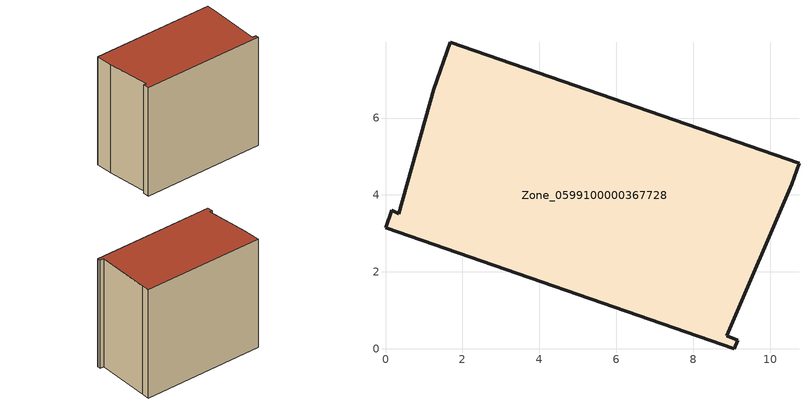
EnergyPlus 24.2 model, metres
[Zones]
Zone_0599100000367728
 floor ground (C_G): 9.07,0 0,3.15 0.16,3.61 0.34,3.51 1.25,6.74 1.68,7.97 10.74,4.82 10.56,4.28 8.87,0.34 9.15,0.23 z0
 wall outside (C_F): 10.56,4.28 10.74,4.82 1.68,7.97 1.25,6.74 0.34,3.51 0.16,3.61 0,3.15 9.07,0 9.15,0.23 8.87,0.34 10.56,4.28 z0:8.46
 roof outside (C_R): 8.87,0.34 10.56,4.28 10.74,4.82 1.68,7.97 1.25,6.74 0.34,3.51 0.16,3.61 0,3.15 9.07,0 9.15,0.23 z8.46
[BUILDING]
Pand.0599100000367728: North Axis=0; Terrain=City; Loads Convergence Tolerance Value=0.04; Temperature Convergence Tolerance Value=0.4; Solar Distribution=FullExterior; Maximum Number of Warmup Days=25; Minimum Number of Warmup Days=1
[Site:Location]
Rotterdam.The.Hague.AP_ZH_NLD Design_Conditions: Latitude=51.96; Longitude=4.45; Time Zone=1; Elevation=-4.5
[SITE:GROUNDTEMPERATURE:BUILDINGSURFACE]
18, 18, 18, 18, 18, 18, 18, 18, 18, 18, 18, 18
[MATERIAL] Thermal Absorptance=0.9; Solar Absorptance=0.7; Visible Absorptance=0.7
Name | Roughness | Thickness | Conductivity | Density | Specific Heat
G.TI.1992-2005 | MediumSmooth | 0.15 | 0.06 | 540 | 1210
F.TI.1992-2005 | Rough | 0.3 | 0.12 | 1920 | 840
R.TI.1992-2005 | MediumRough | 0.2 | 0.08 | 1500 | 1000
[CONSTRUCTION]
C_G: G.TI.1992-2005
C_F: F.TI.1992-2005
C_R: R.TI.1992-2005
[ZONE]
Zone_0599100000367728: Type=1; Multiplier=1; Ceiling Height=Autocalculate; Volume=Autocalculate; Floor Area=autocalculate; Part of Total Floor Area=Yes
[ZONEINFILTRATION:DESIGNFLOWRATE]
Infil_Zone_0599100000367728: Zone or ZoneList or Space or SpaceList=Zone_0599100000367728; Schedule=AlwaysOn; Design Flow Rate Calculation Method=Flow/Area; Flow Rate per Floor Area=0.0015; Constant Term Coefficient=1; Temperature Term Coefficient=0; Velocity Term Coefficient=0; Velocity Squared Term Coefficient=0
[HVACTEMPLATE:ZONE:IDEALLOADSAIRSYSTEM]
Zone_0599100000367728: Maximum Heating Supply Air Temperature=50; Minimum Cooling Supply Air Temperature=13; Maximum Heating Supply Air Humidity Ratio=0.0156; Minimum Cooling Supply Air Humidity Ratio=0.0077; Heating Limit=NoLimit; Cooling Limit=NoLimit; Dehumidification Control Type=ConstantSensibleHeatRatio; Cooling Sensible Heat Ratio=0.7; Dehumidification Setpoint=60; Humidification Control Type=None; Humidification Setpoint=30; Outdoor Air Method=None; Outdoor Air Flow Rate per Person=0.00944; Outdoor Air Flow Rate per Zone Floor Area=0; Outdoor Air Flow Rate per Zone=0; Demand Controlled Ventilation Type=None; Outdoor Air Economizer Type=NoEconomizer; Heat Recovery Type=None; Sensible Heat Recovery Effectiveness=0.7; Latent Heat Recovery Effectiveness=0.65
[ZONECONTROL:THERMOSTAT]
ThermostatControl_Zone_0599100000367728: Zone or ZoneList=Zone_0599100000367728; Control Type Schedule=DualSetpointControlType; Control 1=Thermostat_Zone_0599100000367728; Temperature Difference Between Cutout And Setpoint=0
[THERMOSTATSETPOINT:DUALSETPOINT]
Thermostat_Zone_0599100000367728: Heating Setpoint Temperature Schedule=HeatingSetpoint_Zone_0599100000367728; Cooling Setpoint Temperature Schedule=CoolingSetpoint_Zone_0599100000367728
[SCHEDULE:COMPACT]
HeatingSetpoint_Zone_0599100000367728: Through: 12/31, For: AllDays, Until: 24:00, 21
CoolingSetpoint_Zone_0599100000367728: Through: 12/31, For: AllDays, Until: 24:00, 24
DualSetpointControlType: Through: 12/31, For: AllDays, Until: 24:00, 4
AlwaysOn: Through: 12/31, For: AllDays, Until: 24:00, 1
